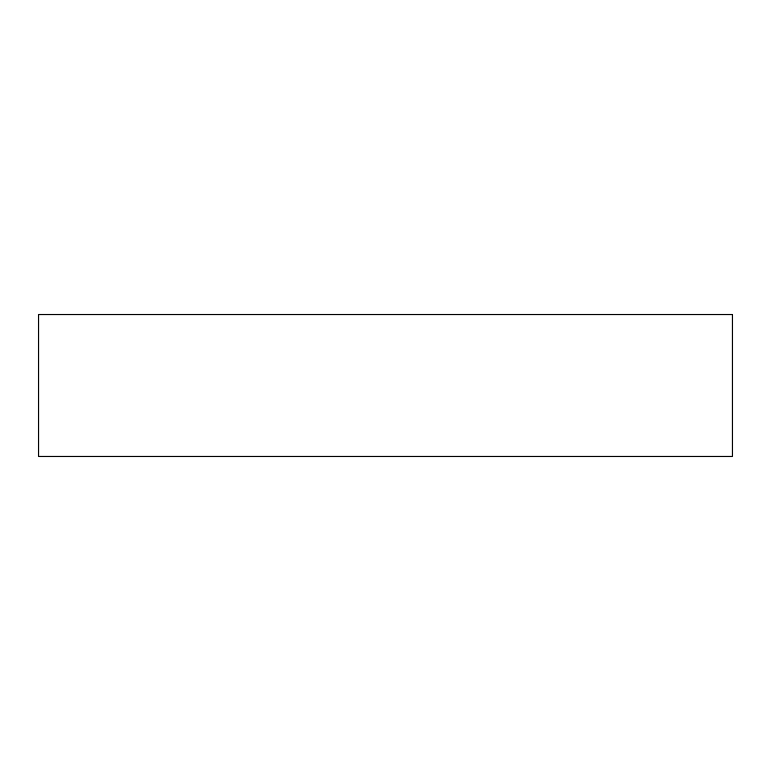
<?xml version="1.0" encoding="UTF-8"?>
<svg xmlns="http://www.w3.org/2000/svg" width="771" height="771" viewBox="0 0 771 771"><rect width="100%" height="100%" fill="white"/><g stroke="black" fill="none" stroke-linecap="round" stroke-linejoin="round"><path stroke-width="1.16" d="M732.45 314.529L38.55 314.529L38.55 456.471L732.45 456.471L732.45 314.529"/></g></svg>
